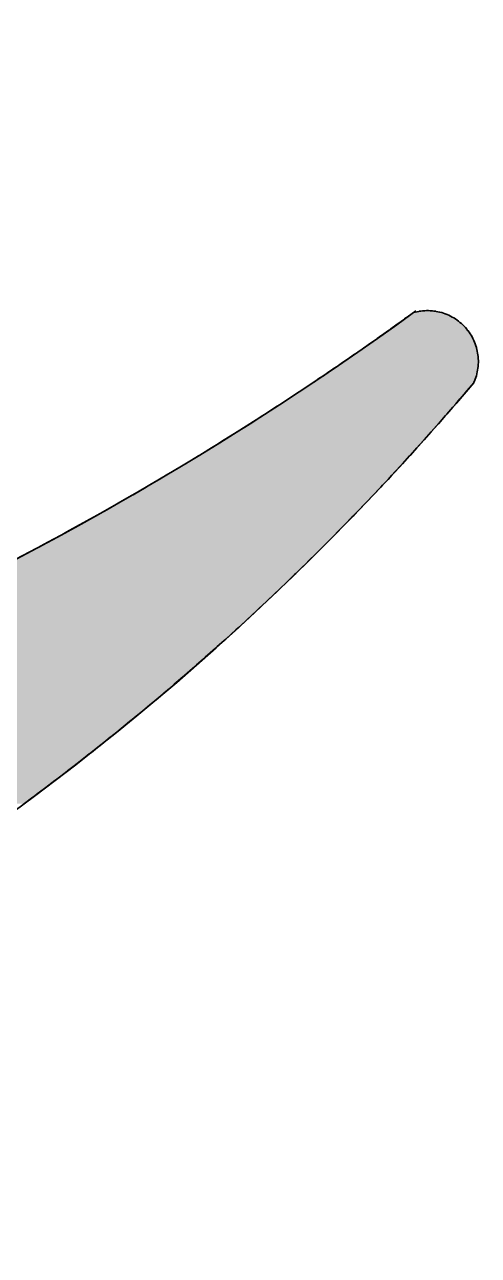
# Model space of a CAD drawing. Header units: inches. Extents: x -225 to -89, y -302 to -258.
# Drawn here: x -166.7279 to -166.552, y -268.8086 to -268.3312 of the extents above; entities that cross this region are included whole.
import ezdxf

# ---------------------------------------------------------------- set-up
doc = ezdxf.new("R2010")
doc.units = ezdxf.units.IN
doc.header["$MEASUREMENT"] = 0
doc.layers.add('A-Elev-Line-01', color=252, linetype='Continuous', lineweight=35)

# ---------------------------------------------------------------- blocks, each defined once
blk = doc.blocks.new('*U22')
at = {"color": 40, "linetype": 'Continuous'}
for p, q in [((2425.84, 460.85), (2425.48, 460.59)), ((2426.18, 461.1), (2425.84, 460.85)), ((2426.5, 461.33), (2426.18, 461.1)), ((2426.8, 461.55), (2426.5, 461.33)), ((2427.08, 461.75), (2426.8, 461.55)), ((2427.34, 461.94), (2427.08, 461.75)), ((2427.59, 462.12), (2427.34, 461.94)), ((2427.81, 462.28), (2427.59, 462.12)), ((2428.01, 462.42), (2427.81, 462.28)), ((2428.18, 462.55), (2428.01, 462.42)), ((2428.21, 462.56), (2428.18, 462.55)), ((2428.58, 462.66), (2428.21, 462.56)), ((2428.63, 462.68), (2428.58, 462.66)), ((2429, 462.76), (2428.63, 462.68)), ((2429.05, 462.77), (2429, 462.76)), ((2429.43, 462.84), (2429.05, 462.77)), ((2429.48, 462.85), (2429.43, 462.84)), ((2429.86, 462.91), (2429.48, 462.85)), ((2429.91, 462.91), (2429.86, 462.91)), ((2430.29, 462.96), (2429.91, 462.91)), ((2430.34, 462.96), (2430.29, 462.96)), ((2430.73, 462.99), (2430.34, 462.96)), ((2430.77, 462.99), (2430.73, 462.99)), ((2431.18, 463.01), (2430.77, 462.99)), ((2431.2, 463.01), (2431.18, 463.01)), ((2431.64, 463.01), (2431.2, 463.01)), ((2431.64, 463.01), (2432, 462.99)), ((2432, 462.99), (2432.07, 462.99)), ((2432.07, 462.99), (2432.44, 462.96)), ((2432.44, 462.96), (2432.51, 462.96)), ((2432.51, 462.96), (2432.87, 462.91)), ((2432.87, 462.91), (2432.94, 462.91)), ((2432.94, 462.91), (2433.31, 462.85)), ((2433.31, 462.85), (2433.37, 462.84)), ((2433.37, 462.84), (2433.73, 462.77)), ((2433.73, 462.77), (2433.79, 462.76)), ((2433.79, 462.76), (2434.16, 462.68)), ((2434.16, 462.68), (2434.22, 462.66)), ((2434.22, 462.66), (2434.58, 462.56)), ((2434.58, 462.56), (2434.64, 462.55)), ((2434.64, 462.55), (2435.05, 462.42)), ((2435.05, 462.42), (2435.46, 462.28)), ((2435.46, 462.28), (2435.86, 462.12)), ((2435.86, 462.12), (2436.26, 461.94)), ((2436.26, 461.94), (2436.65, 461.75)), ((2436.65, 461.75), (2437.04, 461.55)), ((2437.04, 461.55), (2437.41, 461.33)), ((2437.41, 461.33), (2437.78, 461.1)), ((2437.78, 461.1), (2438.14, 460.85)), ((2438.14, 460.85), (2438.49, 460.59)), ((2421.99, 458.1), (2421.48, 457.74)), ((2422.48, 458.45), (2421.99, 458.1)), ((2422.57, 458.51), (2422.48, 458.45)), ((2422.96, 458.79), (2422.57, 458.51)), ((2423.42, 459.12), (2422.96, 458.79)), ((2423.86, 459.43), (2423.42, 459.12)), ((2424.29, 459.74), (2423.86, 459.43)), ((2424.71, 460.04), (2424.29, 459.74)), ((2425.1, 460.32), (2424.71, 460.04)), ((2425.39, 460.53), (2425.1, 460.32)), ((2425.48, 460.59), (2425.39, 460.53)), ((2438.49, 460.59), (2438.57, 460.53)), ((2438.57, 460.53), (2438.82, 460.32)), ((2438.82, 460.32), (2439.15, 460.04)), ((2439.15, 460.04), (2439.47, 459.74)), ((2439.47, 459.74), (2439.78, 459.43)), ((2439.78, 459.43), (2440.07, 459.12)), ((2440.07, 459.12), (2440.36, 458.79)), ((2440.36, 458.79), (2440.57, 458.51)), ((2440.57, 458.51), (2440.63, 458.45)), ((2440.63, 458.45), (2440.88, 458.1)), ((2440.88, 458.1), (2441.13, 457.74)), ((2418.19, 455.41), (2417.6, 455)), ((2418.76, 455.82), (2418.19, 455.41)), ((2419.33, 456.22), (2418.76, 455.82)), ((2419.74, 456.5), (2419.33, 456.22)), ((2419.89, 456.61), (2419.74, 456.5)), ((2420.43, 456.99), (2419.89, 456.61)), ((2420.96, 457.37), (2420.43, 456.99)), ((2421.48, 457.74), (2420.96, 457.37)), ((2441.13, 457.74), (2441.36, 457.37)), ((2441.36, 457.37), (2441.57, 456.99)), ((2441.57, 456.99), (2441.78, 456.61)), ((2441.78, 456.61), (2441.82, 456.5)), ((2441.82, 456.5), (2441.96, 456.22)), ((2441.96, 456.22), (2442.14, 455.82)), ((2442.14, 455.82), (2442.29, 455.41)), ((2442.29, 455.41), (2442.44, 455)), ((2413.94, 452.46), (2413.31, 452.02)), ((2414.05, 452.53), (2413.94, 452.46)), ((2414.56, 452.89), (2414.05, 452.53)), ((2415.18, 453.32), (2414.56, 452.89)), ((2415.8, 453.74), (2415.18, 453.32)), ((2416.41, 454.17), (2415.8, 453.74)), ((2416.9, 454.51), (2416.41, 454.17)), ((2417.01, 454.59), (2416.9, 454.51)), ((2417.6, 455), (2417.01, 454.59)), ((2442.44, 455), (2442.56, 454.59)), ((2442.56, 454.59), (2442.58, 454.51)), ((2442.58, 454.51), (2442.68, 454.17)), ((2442.68, 454.17), (2442.77, 453.74)), ((2442.77, 453.74), (2442.85, 453.32)), ((2442.85, 453.32), (2442.91, 452.89)), ((2442.91, 452.89), (2442.95, 452.53)), ((2442.95, 452.53), (2442.96, 452.46)), ((2442.96, 452.46), (2442.99, 452.02)), ((2410.15, 449.86), (2409.52, 449.43)), ((2410.78, 450.29), (2410.15, 449.86)), ((2411.19, 450.57), (2410.78, 450.29)), ((2411.42, 450.72), (2411.19, 450.57)), ((2412.05, 451.15), (2411.42, 450.72)), ((2412.68, 451.59), (2412.05, 451.15)), ((2413.31, 452.02), (2412.68, 451.59)), ((2442.91, 449.86), (2442.84, 449.43)), ((2442.96, 450.29), (2442.91, 449.86)), ((2442.98, 450.57), (2442.96, 450.29)), ((2442.99, 450.72), (2442.98, 450.57)), ((2442.99, 452.02), (2443.01, 451.59)), ((2443.01, 451.15), (2442.99, 450.72)), ((2443.01, 451.59), (2443.01, 451.15)), ((2405.83, 446.93), (2405.45, 446.67)), ((2406.42, 447.33), (2405.83, 446.93)), ((2407.03, 447.74), (2406.42, 447.33)), ((2407.65, 448.16), (2407.03, 447.74)), ((2408.27, 448.58), (2407.65, 448.16)), ((2408.32, 448.61), (2408.27, 448.58)), ((2408.89, 449), (2408.32, 448.61)), ((2409.52, 449.43), (2408.89, 449)), ((2442.12, 446.93), (2442.01, 446.67)), ((2442.28, 447.33), (2442.12, 446.93)), ((2442.42, 447.74), (2442.28, 447.33)), ((2442.55, 448.16), (2442.42, 447.74)), ((2442.66, 448.58), (2442.55, 448.16)), ((2442.67, 448.61), (2442.66, 448.58)), ((2442.76, 449), (2442.67, 448.61)), ((2442.84, 449.43), (2442.76, 449)), ((2401.64, 444.14), (2399.66, 442.84)), ((2402.56, 444.75), (2401.64, 444.14)), ((2405.23, 446.53), (2402.56, 444.75)), ((2405.45, 446.67), (2405.23, 446.53)), ((2439.92, 444.14), (2438.8, 442.84)), ((2440.43, 444.75), (2439.92, 444.14)), ((2441.94, 446.53), (2440.43, 444.75)), ((2442.01, 446.67), (2441.94, 446.53)), ((2398.02, 441.76), (2396.76, 440.94)), ((2399.66, 442.84), (2398.02, 441.76)), ((2437.88, 441.76), (2437.17, 440.94)), ((2438.8, 442.84), (2437.88, 441.76)), ((2393.85, 439.06), (2390.92, 437.19)), ((2394.37, 439.4), (2393.85, 439.06)), ((2396.76, 440.94), (2394.37, 439.4)), ((2435.53, 439.06), (2433.89, 437.19)), ((2435.83, 439.4), (2435.53, 439.06)), ((2437.17, 440.94), (2435.83, 439.4)), ((2390.69, 437.04), (2387.99, 435.33)), ((2390.92, 437.19), (2390.69, 437.04)), ((2433.77, 437.04), (2432.25, 435.33)), ((2433.89, 437.19), (2433.77, 437.04)), ((2385.05, 433.49), (2383.23, 432.36)), ((2386.98, 434.7), (2385.05, 433.49)), ((2387.99, 435.33), (2386.98, 434.7)), ((2430.61, 433.49), (2429.6, 432.36)), ((2431.69, 434.7), (2430.61, 433.49)), ((2432.25, 435.33), (2431.69, 434.7)), ((2379.46, 430.04), (2379.15, 429.84)), ((2382.1, 431.66), (2379.46, 430.04)), ((2383.23, 432.36), (2382.1, 431.66)), ((2427.5, 430.04), (2427.33, 429.84)), ((2428.97, 431.66), (2427.5, 430.04)), ((2429.6, 432.36), (2428.97, 431.66)), ((2375.64, 427.72), (2373.2, 426.26)), ((2376.18, 428.04), (2375.64, 427.72)), ((2379.15, 429.84), (2376.18, 428.04)), ((2425.39, 427.72), (2424.04, 426.26)), ((2425.68, 428.04), (2425.39, 427.72)), ((2427.33, 429.84), (2425.68, 428.04)), ((2370.22, 424.49), (2367.91, 423.13)), ((2371.8, 425.42), (2370.22, 424.49)), ((2373.2, 426.26), (2371.8, 425.42)), ((2422.4, 424.49), (2421.13, 423.13)), ((2423.27, 425.42), (2422.4, 424.49)), ((2424.04, 426.26), (2423.27, 425.42)), ((2367.23, 422.73), (2364.23, 420.98)), ((2367.91, 423.13), (2367.23, 422.73)), ((2420.75, 422.73), (2419.11, 420.98)), ((2421.13, 423.13), (2420.75, 422.73)), ((2361.22, 419.26), (2360.04, 418.58)), ((2364, 420.85), (2361.22, 419.26)), ((2364.23, 420.98), (2364, 420.85)), ((2417.46, 419.26), (2416.82, 418.58)), ((2418.98, 420.85), (2417.46, 419.26)), ((2419.11, 420.98), (2418.98, 420.85)), ((2355.18, 415.84), (2352.15, 414.15)), ((2356.05, 416.33), (2355.18, 415.84)), ((2358.21, 417.54), (2356.05, 416.33)), ((2360.04, 418.58), (2358.21, 417.54)), ((2414.18, 415.84), (2412.54, 414.15)), ((2414.65, 416.33), (2414.18, 415.84)), ((2415.82, 417.54), (2414.65, 416.33)), ((2416.82, 418.58), (2415.82, 417.54)), ((2352.02, 414.08), (2349.11, 412.48)), ((2352.15, 414.15), (2352.02, 414.08)), ((2412.47, 414.08), (2410.9, 412.48)), ((2412.54, 414.15), (2412.47, 414.08)), ((2346.06, 410.82), (2343.83, 409.62)), ((2347.94, 411.85), (2346.06, 410.82)), ((2349.11, 412.48), (2347.94, 411.85)), ((2409.26, 410.82), (2408.07, 409.62)), ((2410.27, 411.85), (2409.26, 410.82)), ((2410.9, 412.48), (2410.27, 411.85)), ((2339.67, 407.41), (2336.87, 405.94)), ((2339.94, 407.55), (2339.67, 407.41)), ((2343, 409.18), (2339.94, 407.55)), ((2343.83, 409.62), (2343, 409.18)), ((2405.85, 407.41), (2404.36, 405.94)), ((2405.99, 407.55), (2405.85, 407.41)), ((2407.62, 409.18), (2405.99, 407.55)), ((2408.07, 409.62), (2407.62, 409.18)), ((2403.62, 405.21), (2402.72, 404.34)), ((2404.36, 405.94), (2403.62, 405.21)), ((2401.1, 402.75), (2399.47, 401.18)), ((2401.38, 403.02), (2401.1, 402.75)), ((2402.72, 404.34), (2401.38, 403.02)), ((2397.85, 399.63), (2396.86, 398.68)), ((2399.13, 400.85), (2397.85, 399.63)), ((2399.47, 401.18), (2399.13, 400.85)), ((2394.59, 396.53), (2393.01, 395.05)), ((2394.62, 396.56), (2394.59, 396.53)), ((2396.23, 398.09), (2394.62, 396.56)), ((2396.86, 398.68), (2396.23, 398.09)), ((2391.4, 393.55), (2390, 392.26)), ((2392.3, 394.39), (2391.4, 393.55)), ((2393.01, 395.05), (2392.3, 394.39)), ((2388.2, 390.61), (2387.69, 390.14)), ((2389.8, 392.07), (2388.2, 390.61)), ((2390, 392.26), (2389.8, 392.07)), ((2385.38, 388.04), (2385.02, 387.72)), ((2386.6, 389.15), (2385.38, 388.04)), ((2387.69, 390.14), (2386.6, 389.15)), ((2383.04, 385.95), (2381.85, 384.89)), ((2383.43, 386.3), (2383.04, 385.95)), ((2385.02, 387.72), (2383.43, 386.3)), ((2378.72, 382.12), (2378.35, 381.8)), ((2380.28, 383.5), (2378.72, 382.12)), ((2380.7, 383.87), (2380.28, 383.5)), ((2381.85, 384.89), (2380.7, 383.87)), ((2375.61, 379.41), (2374.06, 378.08)), ((2375.99, 379.74), (2375.61, 379.41)), ((2377.16, 380.76), (2375.99, 379.74)), ((2378.35, 381.8), (2377.16, 380.76)), ((2372.52, 376.77), (2371.23, 375.67)), ((2373.61, 377.7), (2372.52, 376.77)), ((2374.06, 378.08), (2373.61, 377.7)), ((2369.47, 374.18), (2368.84, 373.65)), ((2370.99, 375.46), (2369.47, 374.18)), ((2371.23, 375.67), (2370.99, 375.46)), ((2366.43, 371.64), (2364.94, 370.42)), ((2366.44, 371.65), (2366.43, 371.64)), ((2367.95, 372.91), (2366.44, 371.65)), ((2368.84, 373.65), (2367.95, 372.91)), ((2363.45, 369.19), (2361.97, 367.98)), ((2364.01, 369.65), (2363.45, 369.19)), ((2364.94, 370.42), (2364.01, 369.65)), ((2359.04, 365.61), (2357.59, 364.45)), ((2359.15, 365.7), (2359.04, 365.61)), ((2360.5, 366.79), (2359.15, 365.7)), ((2361.59, 367.67), (2360.5, 366.79)), ((2361.97, 367.98), (2361.59, 367.67)), ((2356.15, 363.3), (2354.72, 362.17)), ((2356.71, 363.74), (2356.15, 363.3)), ((2357.59, 364.45), (2356.71, 363.74)), ((2351.78, 359.87), (2350.49, 358.87)), ((2351.89, 359.96), (2351.78, 359.87)), ((2353.3, 361.06), (2351.89, 359.96)), ((2354.25, 361.8), (2353.3, 361.06)), ((2354.72, 362.17), (2354.25, 361.8)), ((2349.11, 357.8), (2347.73, 356.75)), ((2349.3, 357.96), (2349.11, 357.8)), ((2350.49, 358.87), (2349.3, 357.96)), ((2344.32, 354.16), (2343.69, 353.69)), ((2345.02, 354.69), (2344.32, 354.16)), ((2346.37, 355.71), (2345.02, 354.69)), ((2346.82, 356.05), (2346.37, 355.71)), ((2347.73, 356.75), (2346.82, 356.05)), ((2341.06, 351.72), (2339.76, 350.76)), ((2341.81, 352.28), (2341.06, 351.72)), ((2342.37, 352.7), (2341.81, 352.28)), ((2343.69, 353.69), (2342.37, 352.7)), ((2339.76, 350.76), (2339.3, 350.42))]:
    blk.add_line(p, q, dxfattribs=at)
for points in [[(2425.84, 460.85), (2425.48, 460.59), (2438.49, 460.59)], [(2426.18, 461.1), (2425.84, 460.85), (2438.14, 460.85)], [(2426.5, 461.33), (2426.18, 461.1), (2437.78, 461.1)], [(2426.8, 461.55), (2426.5, 461.33), (2437.41, 461.33)], [(2427.08, 461.75), (2426.8, 461.55), (2437.04, 461.55)], [(2427.34, 461.94), (2427.08, 461.75), (2436.65, 461.75)], [(2427.59, 462.12), (2427.34, 461.94), (2436.26, 461.94)], [(2427.81, 462.28), (2427.59, 462.12), (2435.86, 462.12)], [(2428.01, 462.42), (2427.81, 462.28), (2435.46, 462.28)], [(2428.18, 462.55), (2428.01, 462.42), (2435.05, 462.42)], [(2428.21, 462.56), (2428.18, 462.55), (2434.64, 462.55)], [(2428.58, 462.66), (2428.21, 462.56), (2434.58, 462.56)], [(2428.63, 462.68), (2428.58, 462.66), (2434.22, 462.66)], [(2429, 462.76), (2428.63, 462.68), (2434.16, 462.68)], [(2429.05, 462.77), (2429, 462.76), (2433.79, 462.76)], [(2429.43, 462.84), (2429.05, 462.77), (2433.73, 462.77)], [(2429.48, 462.85), (2429.43, 462.84), (2433.37, 462.84)], [(2429.86, 462.91), (2429.48, 462.85), (2433.31, 462.85)], [(2429.91, 462.91), (2429.86, 462.91), (2432.94, 462.91)], [(2430.29, 462.96), (2429.91, 462.91), (2432.87, 462.91)], [(2430.34, 462.96), (2430.29, 462.96), (2432.51, 462.96)], [(2430.73, 462.99), (2430.34, 462.96), (2432.44, 462.96)], [(2430.77, 462.99), (2430.73, 462.99), (2432.07, 462.99)], [(2431.18, 463.01), (2430.77, 462.99), (2432, 462.99)], [(2431.2, 463.01), (2431.18, 463.01), (2431.64, 463.01)], [(2421.99, 458.1), (2421.48, 457.74), (2441.13, 457.74)], [(2422.48, 458.45), (2421.99, 458.1), (2440.88, 458.1)], [(2422.57, 458.51), (2422.48, 458.45), (2440.63, 458.45)], [(2422.96, 458.79), (2422.57, 458.51), (2440.57, 458.51)], [(2423.42, 459.12), (2422.96, 458.79), (2440.36, 458.79)], [(2423.86, 459.43), (2423.42, 459.12), (2440.07, 459.12)], [(2424.29, 459.74), (2423.86, 459.43), (2439.78, 459.43)], [(2424.71, 460.04), (2424.29, 459.74), (2439.47, 459.74)], [(2425.1, 460.32), (2424.71, 460.04), (2439.15, 460.04)], [(2425.39, 460.53), (2425.1, 460.32), (2438.82, 460.32)], [(2425.48, 460.59), (2425.39, 460.53), (2438.57, 460.53)], [(2418.19, 455.41), (2417.6, 455), (2442.44, 455)], [(2418.76, 455.82), (2418.19, 455.41), (2442.29, 455.41)], [(2419.33, 456.22), (2418.76, 455.82), (2442.14, 455.82)], [(2419.74, 456.5), (2419.33, 456.22), (2441.96, 456.22)], [(2419.89, 456.61), (2419.74, 456.5), (2441.82, 456.5)], [(2420.43, 456.99), (2419.89, 456.61), (2441.78, 456.61)], [(2420.96, 457.37), (2420.43, 456.99), (2441.57, 456.99)], [(2421.48, 457.74), (2420.96, 457.37), (2441.36, 457.37)], [(2413.94, 452.46), (2413.31, 452.02), (2442.99, 452.02)], [(2414.05, 452.53), (2413.94, 452.46), (2442.96, 452.46)], [(2414.56, 452.89), (2414.05, 452.53), (2442.95, 452.53)], [(2415.18, 453.32), (2414.56, 452.89), (2442.91, 452.89)], [(2415.8, 453.74), (2415.18, 453.32), (2442.85, 453.32)], [(2416.41, 454.17), (2415.8, 453.74), (2442.77, 453.74)], [(2416.9, 454.51), (2416.41, 454.17), (2442.68, 454.17)], [(2417.01, 454.59), (2416.9, 454.51), (2442.58, 454.51)], [(2417.6, 455), (2417.01, 454.59), (2442.56, 454.59)], [(2410.15, 449.86), (2409.52, 449.43), (2442.84, 449.43)], [(2410.78, 450.29), (2410.15, 449.86), (2442.91, 449.86)], [(2411.19, 450.57), (2410.78, 450.29), (2442.96, 450.29)], [(2411.42, 450.72), (2411.19, 450.57), (2442.98, 450.57)], [(2412.05, 451.15), (2411.42, 450.72), (2442.99, 450.72)], [(2412.68, 451.59), (2412.05, 451.15), (2443.01, 451.15)], [(2413.31, 452.02), (2412.68, 451.59), (2443.01, 451.59)], [(2405.83, 446.93), (2405.45, 446.67), (2442.01, 446.67)], [(2406.42, 447.33), (2405.83, 446.93), (2442.12, 446.93)], [(2407.03, 447.74), (2406.42, 447.33), (2442.28, 447.33)], [(2407.65, 448.16), (2407.03, 447.74), (2442.42, 447.74)], [(2408.27, 448.58), (2407.65, 448.16), (2442.55, 448.16)], [(2408.32, 448.61), (2408.27, 448.58), (2442.66, 448.58)], [(2408.89, 449), (2408.32, 448.61), (2442.67, 448.61)], [(2409.52, 449.43), (2408.89, 449), (2442.76, 449)], [(2401.64, 444.14), (2399.66, 442.84), (2438.8, 442.84)], [(2402.56, 444.75), (2401.64, 444.14), (2439.92, 444.14)], [(2405.23, 446.53), (2402.56, 444.75), (2440.43, 444.75)], [(2405.45, 446.67), (2405.23, 446.53), (2441.94, 446.53)], [(2398.02, 441.76), (2396.76, 440.94), (2437.17, 440.94)], [(2399.66, 442.84), (2398.02, 441.76), (2437.88, 441.76)], [(2393.85, 439.06), (2390.92, 437.19), (2433.89, 437.19)], [(2394.37, 439.4), (2393.85, 439.06), (2435.53, 439.06)], [(2396.76, 440.94), (2394.37, 439.4), (2435.83, 439.4)], [(2390.69, 437.04), (2387.99, 435.33), (2432.25, 435.33)], [(2390.92, 437.19), (2390.69, 437.04), (2433.77, 437.04)], [(2385.05, 433.49), (2383.23, 432.36), (2429.6, 432.36)], [(2386.98, 434.7), (2385.05, 433.49), (2430.61, 433.49)], [(2387.99, 435.33), (2386.98, 434.7), (2431.69, 434.7)], [(2379.46, 430.04), (2379.15, 429.84), (2427.33, 429.84)], [(2382.1, 431.66), (2379.46, 430.04), (2427.5, 430.04)], [(2383.23, 432.36), (2382.1, 431.66), (2428.97, 431.66)], [(2375.64, 427.72), (2373.2, 426.26), (2424.04, 426.26)], [(2376.18, 428.04), (2375.64, 427.72), (2425.39, 427.72)], [(2379.15, 429.84), (2376.18, 428.04), (2425.68, 428.04)], [(2370.22, 424.49), (2367.91, 423.13), (2421.13, 423.13)], [(2371.8, 425.42), (2370.22, 424.49), (2422.4, 424.49)], [(2373.2, 426.26), (2371.8, 425.42), (2423.27, 425.42)], [(2367.23, 422.73), (2364.23, 420.98), (2419.11, 420.98)], [(2367.91, 423.13), (2367.23, 422.73), (2420.75, 422.73)], [(2361.22, 419.26), (2360.04, 418.58), (2416.82, 418.58)], [(2364, 420.85), (2361.22, 419.26), (2417.46, 419.26)], [(2364.23, 420.98), (2364, 420.85), (2418.98, 420.85)], [(2355.18, 415.84), (2352.15, 414.15), (2412.54, 414.15)], [(2356.05, 416.33), (2355.18, 415.84), (2414.18, 415.84)], [(2358.21, 417.54), (2356.05, 416.33), (2414.65, 416.33)], [(2360.04, 418.58), (2358.21, 417.54), (2415.82, 417.54)], [(2352.02, 414.08), (2349.11, 412.48), (2410.9, 412.48)], [(2352.15, 414.15), (2352.02, 414.08), (2412.47, 414.08)], [(2346.06, 410.82), (2343.83, 409.62), (2408.07, 409.62)], [(2347.94, 411.85), (2346.06, 410.82), (2409.26, 410.82)], [(2349.11, 412.48), (2347.94, 411.85), (2410.27, 411.85)], [(2339.67, 407.41), (2336.87, 405.94), (2404.36, 405.94)], [(2339.94, 407.55), (2339.67, 407.41), (2405.85, 407.41)], [(2343, 409.18), (2339.94, 407.55), (2405.99, 407.55)], [(2343.83, 409.62), (2343, 409.18), (2407.62, 409.18)], [(2335.47, 405.21), (2333.79, 404.34), (2402.72, 404.34)], [(2336.87, 405.94), (2335.47, 405.21), (2403.62, 405.21)], [(2330.7, 402.75), (2327.61, 401.18), (2399.47, 401.18)], [(2331.23, 403.02), (2330.7, 402.75), (2401.1, 402.75)], [(2333.79, 404.34), (2331.23, 403.02), (2401.38, 403.02)], [(2324.51, 399.63), (2322.6, 398.68), (2396.86, 398.68)], [(2326.94, 400.85), (2324.51, 399.63), (2397.85, 399.63)], [(2327.61, 401.18), (2326.94, 400.85), (2399.13, 400.85)], [(2318.22, 396.53), (2315.16, 395.05), (2393.01, 395.05)], [(2318.28, 396.56), (2318.22, 396.53), (2394.59, 396.53)], [(2321.4, 398.09), (2318.28, 396.56), (2394.62, 396.56)], [(2322.6, 398.68), (2321.4, 398.09), (2396.23, 398.09)], [(2312.03, 393.55), (2309.29, 392.26), (2390, 392.26)], [(2313.78, 394.39), (2312.03, 393.55), (2391.4, 393.55)], [(2315.16, 395.05), (2313.78, 394.39), (2392.3, 394.39)], [(2305.75, 390.61), (2304.75, 390.14), (2387.69, 390.14)], [(2308.89, 392.07), (2305.75, 390.61), (2388.2, 390.61)], [(2309.29, 392.26), (2308.89, 392.07), (2389.8, 392.07)], [(2300.15, 388.04), (2299.44, 387.72), (2385.02, 387.72)], [(2302.59, 389.15), (2300.15, 388.04), (2385.38, 388.04)], [(2304.75, 390.14), (2302.59, 389.15), (2386.6, 389.15)], [(2295.49, 385.95), (2293.1, 384.89), (2381.85, 384.89)], [(2296.27, 386.3), (2295.49, 385.95), (2383.04, 385.95)], [(2299.44, 387.72), (2296.27, 386.3), (2383.43, 386.3)], [(2286.74, 382.12), (2285.98, 381.8), (2378.35, 381.8)], [(2289.92, 383.5), (2286.74, 382.12), (2378.72, 382.12)], [(2290.77, 383.87), (2289.92, 383.5), (2380.28, 383.5)], [(2293.1, 384.89), (2290.77, 383.87), (2380.7, 383.87)], [(2280.35, 379.41), (2277.14, 378.08), (2374.06, 378.08)], [(2281.13, 379.74), (2280.35, 379.41), (2375.61, 379.41)], [(2283.54, 380.76), (2281.13, 379.74), (2375.99, 379.74)], [(2285.98, 381.8), (2283.54, 380.76), (2377.16, 380.76)], [(2273.93, 376.77), (2271.22, 375.67), (2371.23, 375.67)], [(2276.21, 377.7), (2273.93, 376.77), (2372.52, 376.77)], [(2277.14, 378.08), (2276.21, 377.7), (2373.61, 377.7)], [(2267.49, 374.18), (2266.14, 373.65), (2368.84, 373.65)], [(2270.72, 375.46), (2267.49, 374.18), (2369.47, 374.18)], [(2271.22, 375.67), (2270.72, 375.46), (2370.99, 375.46)], [(2261, 371.64), (2257.79, 370.42), (2364.94, 370.42)], [(2261.03, 371.65), (2261, 371.64), (2366.43, 371.64)], [(2264.26, 372.91), (2261.03, 371.65), (2366.44, 371.65)], [(2266.14, 373.65), (2264.26, 372.91), (2367.95, 372.91)], [(2254.54, 369.19), (2251.29, 367.98), (2361.97, 367.98)], [(2255.76, 369.65), (2254.54, 369.19), (2363.45, 369.19)], [(2257.79, 370.42), (2255.76, 369.65), (2364.01, 369.65)], [(2244.77, 365.61), (2241.5, 364.45), (2357.59, 364.45)], [(2245.01, 365.7), (2244.77, 365.61), (2359.04, 365.61)], [(2248.03, 366.79), (2245.01, 365.7), (2359.15, 365.7)], [(2250.43, 367.67), (2248.03, 366.79), (2360.5, 366.79)], [(2251.29, 367.98), (2250.43, 367.67), (2361.59, 367.67)], [(2238.22, 363.3), (2234.94, 362.17), (2354.72, 362.17)], [(2239.48, 363.74), (2238.22, 363.3), (2356.15, 363.3)], [(2241.5, 364.45), (2239.48, 363.74), (2356.71, 363.74)], [(2228.11, 359.87), (2225.07, 358.87), (2350.49, 358.87)], [(2228.37, 359.96), (2228.11, 359.87), (2351.78, 359.87)], [(2231.66, 361.06), (2228.37, 359.96), (2351.89, 359.96)], [(2233.85, 361.8), (2231.66, 361.06), (2353.3, 361.06)], [(2234.94, 362.17), (2233.85, 361.8), (2354.25, 361.8)], [(2221.77, 357.8), (2218.46, 356.75), (2347.73, 356.75)], [(2222.24, 357.96), (2221.77, 357.8), (2349.11, 357.8)], [(2225.07, 358.87), (2222.24, 357.96), (2349.3, 357.96)], [(2210.08, 354.16), (2208.52, 353.69), (2343.69, 353.69)], [(2211.84, 354.69), (2210.08, 354.16), (2344.32, 354.16)], [(2215.15, 355.71), (2211.84, 354.69), (2345.02, 354.69)], [(2216.23, 356.05), (2215.15, 355.71), (2346.37, 355.71)], [(2218.46, 356.75), (2216.23, 356.05), (2346.82, 356.05)], [(2201.86, 351.72), (2198.52, 350.76), (2339.76, 350.76)], [(2203.78, 352.28), (2201.86, 351.72), (2341.06, 351.72)], [(2205.19, 352.7), (2203.78, 352.28), (2341.81, 352.28)], [(2208.52, 353.69), (2205.19, 352.7), (2342.37, 352.7)]]:
    blk.add_solid(points, dxfattribs=at)
at = {"color": 40, "linetype": 'Continuous', "extrusion": (0, 0, -1)}
for points in [[(-2425.84, 460.85), (-2438.14, 460.85), (-2438.49, 460.59)], [(-2426.18, 461.1), (-2437.78, 461.1), (-2438.14, 460.85)], [(-2426.5, 461.33), (-2437.41, 461.33), (-2437.78, 461.1)], [(-2426.8, 461.55), (-2437.04, 461.55), (-2437.41, 461.33)], [(-2427.08, 461.75), (-2436.65, 461.75), (-2437.04, 461.55)], [(-2427.34, 461.94), (-2436.26, 461.94), (-2436.65, 461.75)], [(-2427.59, 462.12), (-2435.86, 462.12), (-2436.26, 461.94)], [(-2427.81, 462.28), (-2435.46, 462.28), (-2435.86, 462.12)], [(-2428.01, 462.42), (-2435.05, 462.42), (-2435.46, 462.28)], [(-2428.18, 462.55), (-2434.64, 462.55), (-2435.05, 462.42)], [(-2428.21, 462.56), (-2434.58, 462.56), (-2434.64, 462.55)], [(-2428.58, 462.66), (-2434.22, 462.66), (-2434.58, 462.56)], [(-2428.63, 462.68), (-2434.16, 462.68), (-2434.22, 462.66)], [(-2429, 462.76), (-2433.79, 462.76), (-2434.16, 462.68)], [(-2429.05, 462.77), (-2433.73, 462.77), (-2433.79, 462.76)], [(-2429.43, 462.84), (-2433.37, 462.84), (-2433.73, 462.77)], [(-2429.48, 462.85), (-2433.31, 462.85), (-2433.37, 462.84)], [(-2429.86, 462.91), (-2432.94, 462.91), (-2433.31, 462.85)], [(-2429.91, 462.91), (-2432.87, 462.91), (-2432.94, 462.91)], [(-2430.29, 462.96), (-2432.51, 462.96), (-2432.87, 462.91)], [(-2430.34, 462.96), (-2432.44, 462.96), (-2432.51, 462.96)], [(-2430.73, 462.99), (-2432.07, 462.99), (-2432.44, 462.96)], [(-2430.77, 462.99), (-2432, 462.99), (-2432.07, 462.99)], [(-2431.18, 463.01), (-2431.64, 463.01), (-2432, 462.99)], [(-2421.99, 458.1), (-2440.88, 458.1), (-2441.13, 457.74)], [(-2422.48, 458.45), (-2440.63, 458.45), (-2440.88, 458.1)], [(-2422.57, 458.51), (-2440.57, 458.51), (-2440.63, 458.45)], [(-2422.96, 458.79), (-2440.36, 458.79), (-2440.57, 458.51)], [(-2423.42, 459.12), (-2440.07, 459.12), (-2440.36, 458.79)], [(-2423.86, 459.43), (-2439.78, 459.43), (-2440.07, 459.12)], [(-2424.29, 459.74), (-2439.47, 459.74), (-2439.78, 459.43)], [(-2424.71, 460.04), (-2439.15, 460.04), (-2439.47, 459.74)], [(-2425.1, 460.32), (-2438.82, 460.32), (-2439.15, 460.04)], [(-2425.39, 460.53), (-2438.57, 460.53), (-2438.82, 460.32)], [(-2425.48, 460.59), (-2438.49, 460.59), (-2438.57, 460.53)], [(-2418.19, 455.41), (-2442.29, 455.41), (-2442.44, 455)], [(-2418.76, 455.82), (-2442.14, 455.82), (-2442.29, 455.41)], [(-2419.33, 456.22), (-2441.96, 456.22), (-2442.14, 455.82)], [(-2419.74, 456.5), (-2441.82, 456.5), (-2441.96, 456.22)], [(-2419.89, 456.61), (-2441.78, 456.61), (-2441.82, 456.5)], [(-2420.43, 456.99), (-2441.57, 456.99), (-2441.78, 456.61)], [(-2420.96, 457.37), (-2441.36, 457.37), (-2441.57, 456.99)], [(-2421.48, 457.74), (-2441.13, 457.74), (-2441.36, 457.37)], [(-2413.94, 452.46), (-2442.96, 452.46), (-2442.99, 452.02)], [(-2414.05, 452.53), (-2442.95, 452.53), (-2442.96, 452.46)], [(-2414.56, 452.89), (-2442.91, 452.89), (-2442.95, 452.53)], [(-2415.18, 453.32), (-2442.85, 453.32), (-2442.91, 452.89)], [(-2415.8, 453.74), (-2442.77, 453.74), (-2442.85, 453.32)], [(-2416.41, 454.17), (-2442.68, 454.17), (-2442.77, 453.74)], [(-2416.9, 454.51), (-2442.58, 454.51), (-2442.68, 454.17)], [(-2417.01, 454.59), (-2442.56, 454.59), (-2442.58, 454.51)], [(-2417.6, 455), (-2442.44, 455), (-2442.56, 454.59)], [(-2410.15, 449.86), (-2442.91, 449.86), (-2442.84, 449.43)], [(-2410.78, 450.29), (-2442.96, 450.29), (-2442.91, 449.86)], [(-2411.19, 450.57), (-2442.98, 450.57), (-2442.96, 450.29)], [(-2411.42, 450.72), (-2442.99, 450.72), (-2442.98, 450.57)], [(-2412.05, 451.15), (-2443.01, 451.15), (-2442.99, 450.72)], [(-2412.68, 451.59), (-2443.01, 451.59), (-2443.01, 451.15)], [(-2413.31, 452.02), (-2442.99, 452.02), (-2443.01, 451.59)], [(-2405.83, 446.93), (-2442.12, 446.93), (-2442.01, 446.67)], [(-2406.42, 447.33), (-2442.28, 447.33), (-2442.12, 446.93)], [(-2407.03, 447.74), (-2442.42, 447.74), (-2442.28, 447.33)], [(-2407.65, 448.16), (-2442.55, 448.16), (-2442.42, 447.74)], [(-2408.27, 448.58), (-2442.66, 448.58), (-2442.55, 448.16)], [(-2408.32, 448.61), (-2442.67, 448.61), (-2442.66, 448.58)], [(-2408.89, 449), (-2442.76, 449), (-2442.67, 448.61)], [(-2409.52, 449.43), (-2442.84, 449.43), (-2442.76, 449)], [(-2401.64, 444.14), (-2439.92, 444.14), (-2438.8, 442.84)], [(-2402.56, 444.75), (-2440.43, 444.75), (-2439.92, 444.14)], [(-2405.23, 446.53), (-2441.94, 446.53), (-2440.43, 444.75)], [(-2405.45, 446.67), (-2442.01, 446.67), (-2441.94, 446.53)], [(-2398.02, 441.76), (-2437.88, 441.76), (-2437.17, 440.94)], [(-2399.66, 442.84), (-2438.8, 442.84), (-2437.88, 441.76)], [(-2393.85, 439.06), (-2435.53, 439.06), (-2433.89, 437.19)], [(-2394.37, 439.4), (-2435.83, 439.4), (-2435.53, 439.06)], [(-2396.76, 440.94), (-2437.17, 440.94), (-2435.83, 439.4)], [(-2390.69, 437.04), (-2433.77, 437.04), (-2432.25, 435.33)], [(-2390.92, 437.19), (-2433.89, 437.19), (-2433.77, 437.04)], [(-2385.05, 433.49), (-2430.61, 433.49), (-2429.6, 432.36)], [(-2386.98, 434.7), (-2431.69, 434.7), (-2430.61, 433.49)], [(-2387.99, 435.33), (-2432.25, 435.33), (-2431.69, 434.7)], [(-2379.46, 430.04), (-2427.5, 430.04), (-2427.33, 429.84)], [(-2382.1, 431.66), (-2428.97, 431.66), (-2427.5, 430.04)], [(-2383.23, 432.36), (-2429.6, 432.36), (-2428.97, 431.66)], [(-2375.64, 427.72), (-2425.39, 427.72), (-2424.04, 426.26)], [(-2376.18, 428.04), (-2425.68, 428.04), (-2425.39, 427.72)], [(-2379.15, 429.84), (-2427.33, 429.84), (-2425.68, 428.04)], [(-2370.22, 424.49), (-2422.4, 424.49), (-2421.13, 423.13)], [(-2371.8, 425.42), (-2423.27, 425.42), (-2422.4, 424.49)], [(-2373.2, 426.26), (-2424.04, 426.26), (-2423.27, 425.42)], [(-2367.23, 422.73), (-2420.75, 422.73), (-2419.11, 420.98)], [(-2367.91, 423.13), (-2421.13, 423.13), (-2420.75, 422.73)], [(-2361.22, 419.26), (-2417.46, 419.26), (-2416.82, 418.58)], [(-2364, 420.85), (-2418.98, 420.85), (-2417.46, 419.26)], [(-2364.23, 420.98), (-2419.11, 420.98), (-2418.98, 420.85)], [(-2355.18, 415.84), (-2414.18, 415.84), (-2412.54, 414.15)], [(-2356.05, 416.33), (-2414.65, 416.33), (-2414.18, 415.84)], [(-2358.21, 417.54), (-2415.82, 417.54), (-2414.65, 416.33)], [(-2360.04, 418.58), (-2416.82, 418.58), (-2415.82, 417.54)], [(-2352.02, 414.08), (-2412.47, 414.08), (-2410.9, 412.48)], [(-2352.15, 414.15), (-2412.54, 414.15), (-2412.47, 414.08)], [(-2346.06, 410.82), (-2409.26, 410.82), (-2408.07, 409.62)], [(-2347.94, 411.85), (-2410.27, 411.85), (-2409.26, 410.82)], [(-2349.11, 412.48), (-2410.9, 412.48), (-2410.27, 411.85)], [(-2339.67, 407.41), (-2405.85, 407.41), (-2404.36, 405.94)], [(-2339.94, 407.55), (-2405.99, 407.55), (-2405.85, 407.41)], [(-2343, 409.18), (-2407.62, 409.18), (-2405.99, 407.55)], [(-2343.83, 409.62), (-2408.07, 409.62), (-2407.62, 409.18)], [(-2335.47, 405.21), (-2403.62, 405.21), (-2402.72, 404.34)], [(-2336.87, 405.94), (-2404.36, 405.94), (-2403.62, 405.21)], [(-2330.7, 402.75), (-2401.1, 402.75), (-2399.47, 401.18)], [(-2331.23, 403.02), (-2401.38, 403.02), (-2401.1, 402.75)], [(-2333.79, 404.34), (-2402.72, 404.34), (-2401.38, 403.02)], [(-2324.51, 399.63), (-2397.85, 399.63), (-2396.86, 398.68)], [(-2326.94, 400.85), (-2399.13, 400.85), (-2397.85, 399.63)], [(-2327.61, 401.18), (-2399.47, 401.18), (-2399.13, 400.85)], [(-2318.22, 396.53), (-2394.59, 396.53), (-2393.01, 395.05)], [(-2318.28, 396.56), (-2394.62, 396.56), (-2394.59, 396.53)], [(-2321.4, 398.09), (-2396.23, 398.09), (-2394.62, 396.56)], [(-2322.6, 398.68), (-2396.86, 398.68), (-2396.23, 398.09)], [(-2312.03, 393.55), (-2391.4, 393.55), (-2390, 392.26)], [(-2313.78, 394.39), (-2392.3, 394.39), (-2391.4, 393.55)], [(-2315.16, 395.05), (-2393.01, 395.05), (-2392.3, 394.39)], [(-2305.75, 390.61), (-2388.2, 390.61), (-2387.69, 390.14)], [(-2308.89, 392.07), (-2389.8, 392.07), (-2388.2, 390.61)], [(-2309.29, 392.26), (-2390, 392.26), (-2389.8, 392.07)], [(-2300.15, 388.04), (-2385.38, 388.04), (-2385.02, 387.72)], [(-2302.59, 389.15), (-2386.6, 389.15), (-2385.38, 388.04)], [(-2304.75, 390.14), (-2387.69, 390.14), (-2386.6, 389.15)], [(-2295.49, 385.95), (-2383.04, 385.95), (-2381.85, 384.89)], [(-2296.27, 386.3), (-2383.43, 386.3), (-2383.04, 385.95)], [(-2299.44, 387.72), (-2385.02, 387.72), (-2383.43, 386.3)], [(-2286.74, 382.12), (-2378.72, 382.12), (-2378.35, 381.8)], [(-2289.92, 383.5), (-2380.28, 383.5), (-2378.72, 382.12)], [(-2290.77, 383.87), (-2380.7, 383.87), (-2380.28, 383.5)], [(-2293.1, 384.89), (-2381.85, 384.89), (-2380.7, 383.87)], [(-2280.35, 379.41), (-2375.61, 379.41), (-2374.06, 378.08)], [(-2281.13, 379.74), (-2375.99, 379.74), (-2375.61, 379.41)], [(-2283.54, 380.76), (-2377.16, 380.76), (-2375.99, 379.74)], [(-2285.98, 381.8), (-2378.35, 381.8), (-2377.16, 380.76)], [(-2273.93, 376.77), (-2372.52, 376.77), (-2371.23, 375.67)], [(-2276.21, 377.7), (-2373.61, 377.7), (-2372.52, 376.77)], [(-2277.14, 378.08), (-2374.06, 378.08), (-2373.61, 377.7)], [(-2267.49, 374.18), (-2369.47, 374.18), (-2368.84, 373.65)], [(-2270.72, 375.46), (-2370.99, 375.46), (-2369.47, 374.18)], [(-2271.22, 375.67), (-2371.23, 375.67), (-2370.99, 375.46)], [(-2261, 371.64), (-2366.43, 371.64), (-2364.94, 370.42)], [(-2261.03, 371.65), (-2366.44, 371.65), (-2366.43, 371.64)], [(-2264.26, 372.91), (-2367.95, 372.91), (-2366.44, 371.65)], [(-2266.14, 373.65), (-2368.84, 373.65), (-2367.95, 372.91)], [(-2254.54, 369.19), (-2363.45, 369.19), (-2361.97, 367.98)], [(-2255.76, 369.65), (-2364.01, 369.65), (-2363.45, 369.19)], [(-2257.79, 370.42), (-2364.94, 370.42), (-2364.01, 369.65)], [(-2244.77, 365.61), (-2359.04, 365.61), (-2357.59, 364.45)], [(-2245.01, 365.7), (-2359.15, 365.7), (-2359.04, 365.61)], [(-2248.03, 366.79), (-2360.5, 366.79), (-2359.15, 365.7)], [(-2250.43, 367.67), (-2361.59, 367.67), (-2360.5, 366.79)], [(-2251.29, 367.98), (-2361.97, 367.98), (-2361.59, 367.67)], [(-2238.22, 363.3), (-2356.15, 363.3), (-2354.72, 362.17)], [(-2239.48, 363.74), (-2356.71, 363.74), (-2356.15, 363.3)], [(-2241.5, 364.45), (-2357.59, 364.45), (-2356.71, 363.74)], [(-2228.11, 359.87), (-2351.78, 359.87), (-2350.49, 358.87)], [(-2228.37, 359.96), (-2351.89, 359.96), (-2351.78, 359.87)], [(-2231.66, 361.06), (-2353.3, 361.06), (-2351.89, 359.96)], [(-2233.85, 361.8), (-2354.25, 361.8), (-2353.3, 361.06)], [(-2234.94, 362.17), (-2354.72, 362.17), (-2354.25, 361.8)], [(-2221.77, 357.8), (-2349.11, 357.8), (-2347.73, 356.75)], [(-2222.24, 357.96), (-2349.3, 357.96), (-2349.11, 357.8)], [(-2225.07, 358.87), (-2350.49, 358.87), (-2349.3, 357.96)], [(-2210.08, 354.16), (-2344.32, 354.16), (-2343.69, 353.69)], [(-2211.84, 354.69), (-2345.02, 354.69), (-2344.32, 354.16)], [(-2215.15, 355.71), (-2346.37, 355.71), (-2345.02, 354.69)], [(-2216.23, 356.05), (-2346.82, 356.05), (-2346.37, 355.71)], [(-2218.46, 356.75), (-2347.73, 356.75), (-2346.82, 356.05)], [(-2201.86, 351.72), (-2341.06, 351.72), (-2339.76, 350.76)], [(-2203.78, 352.28), (-2341.81, 352.28), (-2341.06, 351.72)], [(-2205.19, 352.7), (-2342.37, 352.7), (-2341.81, 352.28)], [(-2208.52, 353.69), (-2343.69, 353.69), (-2342.37, 352.7)], [(-2198.52, 350.76), (-2339.76, 350.76), (-2339.3, 350.42)]]:
    blk.add_solid(points, dxfattribs=at)
blk = doc.blocks.new('144')
at = {"color": 40}
for points in [[(-313.77393, 39.07463, -0.236916), (-314.87424, 38.89235, 0.038066), (-316.0237, 39.17285, 0.273379), (-317.92893, 38.31727, 0.83373), (-317.90032, 38.28806, 0.108094)], [(-313.75153, 39.04671, -0.325088), (-314.91641, 38.76004, 0.037979), (-316.04269, 39.03525, 0.288212), (-317.90032, 38.28806, 0.260526)]]:
    blk.add_lwpolyline(points, format="xyb", dxfattribs=at)
at = {"color": 40, "linetype": 'Continuous', "xscale": 0.0016989692132326, "yscale": 0.0016989692132326, "zscale": 0.0016989692132326}
blk.add_blockref('*U22', (-317.90032, 38.28806), dxfattribs=at)

msp = doc.modelspace()

# ---------------------------------------------------------------- block references
at = {"layer": 'A-Elev-Line-01'}
msp.add_blockref('144', (147.19772, -307.51684), dxfattribs=at)

doc.saveas('drawing.dxf')
